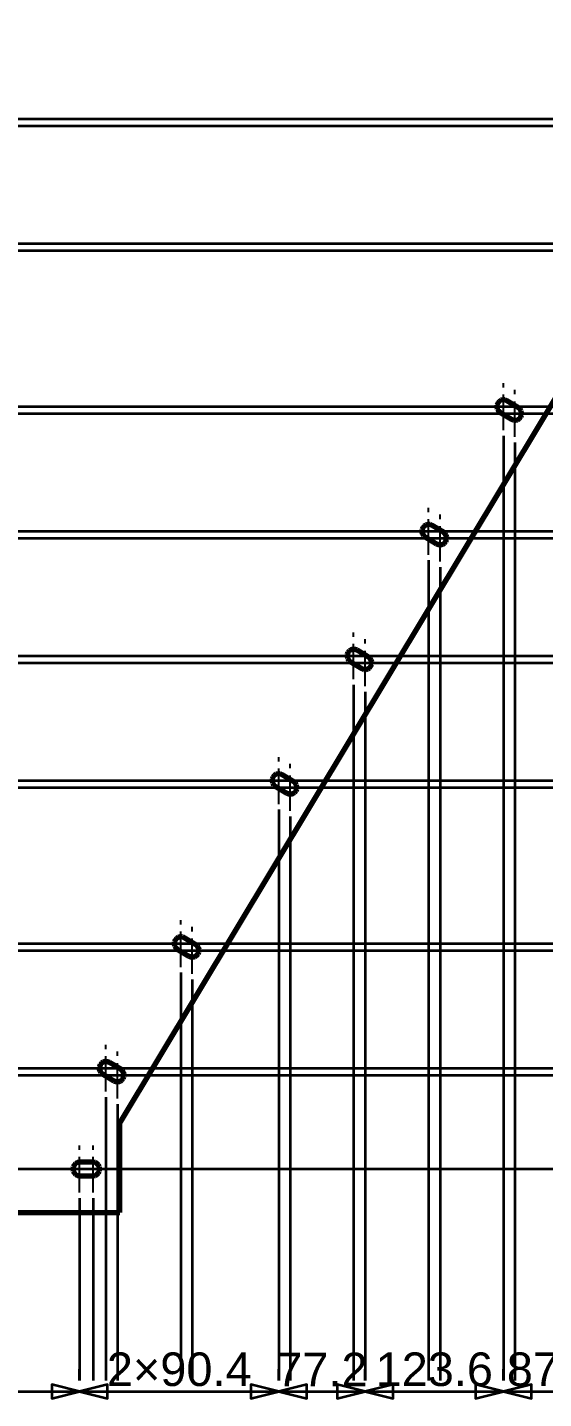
# Model space of a CAD drawing. Header units: millimetres. Extents: x 0 to 420, y 0 to 297.
# Drawn here: x 281.7 to 327.9, y 108.1 to 230.6 of the extents above; entities that cross this region are included whole.
import ezdxf
from ezdxf.enums import TextEntityAlignment as Align

# ---------------------------------------------------------------- set-up
doc = ezdxf.new("R2010")
doc.units = ezdxf.units.MM
doc.linetypes.add('CENTER', pattern=[5.08, 3.175, -0.635, 0.635, -0.635])
doc.linetypes.add('DASHED', pattern=[1.524, 1.27, -0.254])
doc.styles.add('GOST', font='Arial')

msp = doc.modelspace()

# ---------------------------------------------------------------- linework, layer by layer
at = {"color": 1, "lineweight": 70}
for p, q in [((289.99, 132.7), (364.37, 256.5)), ((324.22, 197.35), (324.04, 197.31)), ((324.41, 197.34), (324.22, 197.35)), ((324.58, 197.27), (324.41, 197.34)), ((323.69, 196.89), (323.68, 196.7)), ((323.68, 196.7), (323.72, 196.52)), ((323.76, 197.06), (323.69, 196.89)), ((323.72, 196.52), (323.82, 196.36)), ((323.88, 197.21), (323.76, 197.06)), ((323.82, 196.36), (323.96, 196.24)), ((324.04, 197.31), (323.88, 197.21)), ((323.96, 196.24), (324.99, 195.62)), ((325.61, 196.65), (324.58, 197.27)), ((325.76, 196.53), (325.61, 196.65)), ((325.85, 196.37), (325.76, 196.53)), ((325.9, 196.19), (325.85, 196.37)), ((325.89, 196), (325.9, 196.19)), ((324.99, 195.62), (325.17, 195.55)), ((325.17, 195.55), (325.35, 195.54)), ((325.35, 195.54), (325.54, 195.58)), ((325.54, 195.58), (325.7, 195.68)), ((325.7, 195.68), (325.82, 195.83)), ((325.82, 195.83), (325.89, 196)), ((316.99, 185.75), (316.98, 185.56)), ((316.98, 185.56), (317.03, 185.38)), ((317.06, 185.92), (316.99, 185.75)), ((317.03, 185.38), (317.13, 185.22)), ((317.18, 186.06), (317.06, 185.92)), ((317.13, 185.22), (317.27, 185.1)), ((317.34, 186.16), (317.18, 186.06)), ((317.27, 185.1), (318.3, 184.48)), ((317.53, 186.21), (317.34, 186.16)), ((317.71, 186.2), (317.53, 186.21)), ((317.89, 186.12), (317.71, 186.2)), ((318.92, 185.51), (317.89, 186.12)), ((319.06, 185.39), (318.92, 185.51)), ((319.16, 185.23), (319.06, 185.39)), ((319.2, 185.04), (319.16, 185.23)), ((318.3, 184.48), (318.47, 184.41)), ((318.47, 184.41), (318.66, 184.39)), ((318.66, 184.39), (318.84, 184.44)), ((318.84, 184.44), (319, 184.54)), ((319, 184.54), (319.12, 184.68)), ((319.12, 184.68), (319.19, 184.86)), ((319.19, 184.86), (319.2, 185.04)), ((310.3, 174.6), (310.29, 174.41)), ((310.29, 174.41), (310.33, 174.23)), ((310.37, 174.78), (310.3, 174.6)), ((310.33, 174.23), (310.43, 174.07)), ((310.49, 174.92), (310.37, 174.78)), ((310.43, 174.07), (310.57, 173.95)), ((310.65, 175.02), (310.49, 174.92)), ((310.83, 175.06), (310.65, 175.02)), ((311.02, 175.05), (310.83, 175.06)), ((311.19, 174.98), (311.02, 175.05)), ((312.22, 174.36), (311.19, 174.98)), ((312.36, 174.24), (312.22, 174.36)), ((312.46, 174.08), (312.36, 174.24)), ((312.51, 173.9), (312.46, 174.08)), ((310.57, 173.95), (311.6, 173.33)), ((311.6, 173.33), (311.78, 173.26)), ((311.78, 173.26), (311.96, 173.25)), ((311.96, 173.25), (312.15, 173.3)), ((312.15, 173.3), (312.31, 173.4)), ((312.31, 173.4), (312.43, 173.54)), ((312.43, 173.54), (312.5, 173.71)), ((312.5, 173.71), (312.51, 173.9)), ((303.6, 163.46), (303.59, 163.27)), ((303.59, 163.27), (303.64, 163.09)), ((303.67, 163.63), (303.6, 163.46)), ((303.64, 163.09), (303.73, 162.93)), ((303.79, 163.78), (303.67, 163.63)), ((303.95, 163.88), (303.79, 163.78)), ((304.14, 163.92), (303.95, 163.88)), ((304.32, 163.91), (304.14, 163.92)), ((304.5, 163.84), (304.32, 163.91)), ((305.53, 163.22), (304.5, 163.84)), ((305.67, 163.1), (305.53, 163.22)), ((305.77, 162.94), (305.67, 163.1)), ((303.73, 162.93), (303.88, 162.81)), ((303.88, 162.81), (304.91, 162.19)), ((304.91, 162.19), (305.08, 162.12)), ((305.08, 162.12), (305.27, 162.11)), ((305.27, 162.11), (305.45, 162.15)), ((305.45, 162.15), (305.61, 162.25)), ((305.61, 162.25), (305.73, 162.4)), ((305.73, 162.4), (305.8, 162.57)), ((305.81, 162.76), (305.77, 162.94)), ((305.8, 162.57), (305.81, 162.76)), ((294.85, 148.89), (294.83, 148.7)), ((294.83, 148.7), (294.88, 148.52)), ((294.92, 149.06), (294.85, 148.89)), ((294.88, 148.52), (294.98, 148.36)), ((295.04, 149.21), (294.92, 149.06)), ((294.98, 148.36), (295.12, 148.24)), ((295.2, 149.3), (295.04, 149.21)), ((295.38, 149.35), (295.2, 149.3)), ((295.57, 149.34), (295.38, 149.35)), ((295.74, 149.27), (295.57, 149.34)), ((296.77, 148.65), (295.74, 149.27)), ((296.91, 148.53), (296.77, 148.65)), ((297.01, 148.37), (296.91, 148.53)), ((297.06, 148.19), (297.01, 148.37)), ((295.12, 148.24), (296.15, 147.62)), ((296.15, 147.62), (296.33, 147.55)), ((296.33, 147.55), (296.51, 147.54)), ((296.51, 147.54), (296.69, 147.58)), ((296.69, 147.58), (296.85, 147.68)), ((296.85, 147.68), (296.97, 147.83)), ((296.97, 147.83), (297.05, 148)), ((297.05, 148), (297.06, 148.19)), ((288.15, 137.74), (288.14, 137.56)), ((288.14, 137.56), (288.18, 137.37)), ((288.22, 137.92), (288.15, 137.74)), ((288.18, 137.37), (288.28, 137.22)), ((288.34, 138.06), (288.22, 137.92)), ((288.5, 138.16), (288.34, 138.06)), ((288.68, 138.21), (288.5, 138.16)), ((288.87, 138.19), (288.68, 138.21)), ((289.05, 138.12), (288.87, 138.19)), ((290.07, 137.51), (289.05, 138.12)), ((290.22, 137.38), (290.07, 137.51)), ((290.32, 137.23), (290.22, 137.38)), ((288.28, 137.22), (288.43, 137.09)), ((288.43, 137.09), (289.46, 136.48)), ((289.46, 136.48), (289.63, 136.41)), ((289.63, 136.41), (289.82, 136.39)), ((289.82, 136.39), (290, 136.44)), ((290, 136.44), (290.16, 136.54)), ((290.16, 136.54), (290.28, 136.68)), ((290.28, 136.68), (290.35, 136.86)), ((290.36, 137.04), (290.32, 137.23)), ((290.35, 136.86), (290.36, 137.04)), ((289.99, 124.7), (289.99, 132.7)), ((285.82, 128.79), (285.79, 128.6)), ((285.9, 128.95), (285.82, 128.79)), ((286.03, 129.09), (285.9, 128.95)), ((286.2, 129.17), (286.03, 129.09)), ((286.39, 129.2), (286.2, 129.17)), ((287.59, 129.2), (286.39, 129.2)), ((287.77, 129.17), (287.59, 129.2)), ((287.94, 129.09), (287.77, 129.17)), ((288.07, 128.95), (287.94, 129.09)), ((288.16, 128.79), (288.07, 128.95)), ((288.19, 128.6), (288.16, 128.79)), ((285.79, 128.6), (285.82, 128.41)), ((285.82, 128.41), (285.9, 128.25)), ((285.9, 128.25), (286.03, 128.11)), ((286.03, 128.11), (286.2, 128.03)), ((286.2, 128.03), (286.39, 128)), ((286.39, 128), (287.59, 128)), ((287.59, 128), (287.77, 128.03)), ((287.77, 128.03), (287.94, 128.11)), ((287.94, 128.11), (288.07, 128.25)), ((288.07, 128.25), (288.16, 128.41)), ((288.16, 128.41), (288.19, 128.6)), ((139.39, 124.7), (289.99, 124.7))]:
    msp.add_line(p, q, dxfattribs=at)
at = {"color": 5, "linetype": 'DASHED', "lineweight": 35}
for p, q in [((289.99, 132.7), (364.37, 256.5)), ((324.04, 197.31), (324.22, 197.35)), ((324.22, 197.35), (324.41, 197.34)), ((324.41, 197.34), (324.58, 197.27)), ((323.68, 196.7), (323.69, 196.89)), ((323.72, 196.52), (323.68, 196.7)), ((323.69, 196.89), (323.76, 197.06)), ((323.82, 196.36), (323.72, 196.52)), ((323.76, 197.06), (323.88, 197.21)), ((323.96, 196.24), (323.82, 196.36)), ((323.88, 197.21), (324.04, 197.31)), ((324.99, 195.62), (323.96, 196.24)), ((324.58, 197.27), (325.61, 196.65)), ((325.61, 196.65), (325.76, 196.53)), ((325.76, 196.53), (325.85, 196.37)), ((325.85, 196.37), (325.9, 196.19)), ((325.9, 196.19), (325.89, 196)), ((325.17, 195.55), (324.99, 195.62)), ((325.35, 195.54), (325.17, 195.55)), ((325.54, 195.58), (325.35, 195.54)), ((325.7, 195.68), (325.54, 195.58)), ((325.82, 195.83), (325.7, 195.68)), ((325.89, 196), (325.82, 195.83)), ((316.98, 185.56), (316.99, 185.75)), ((317.03, 185.38), (316.98, 185.56)), ((316.99, 185.75), (317.06, 185.92)), ((317.13, 185.22), (317.03, 185.38)), ((317.06, 185.92), (317.18, 186.06)), ((317.27, 185.1), (317.13, 185.22)), ((317.18, 186.06), (317.34, 186.16)), ((318.3, 184.48), (317.27, 185.1)), ((317.34, 186.16), (317.53, 186.21)), ((317.53, 186.21), (317.71, 186.2)), ((317.71, 186.2), (317.89, 186.12)), ((317.89, 186.12), (318.92, 185.51)), ((318.92, 185.51), (319.06, 185.39)), ((319.06, 185.39), (319.16, 185.23)), ((319.16, 185.23), (319.2, 185.04)), ((318.47, 184.41), (318.3, 184.48)), ((318.66, 184.39), (318.47, 184.41)), ((318.84, 184.44), (318.66, 184.39)), ((319, 184.54), (318.84, 184.44)), ((319.12, 184.68), (319, 184.54)), ((319.19, 184.86), (319.12, 184.68)), ((319.2, 185.04), (319.19, 184.86)), ((310.29, 174.41), (310.3, 174.6)), ((310.33, 174.23), (310.29, 174.41)), ((310.3, 174.6), (310.37, 174.78)), ((310.43, 174.07), (310.33, 174.23)), ((310.37, 174.78), (310.49, 174.92)), ((310.57, 173.95), (310.43, 174.07)), ((310.49, 174.92), (310.65, 175.02)), ((310.65, 175.02), (310.83, 175.06)), ((310.83, 175.06), (311.02, 175.05)), ((311.02, 175.05), (311.19, 174.98)), ((311.19, 174.98), (312.22, 174.36)), ((312.22, 174.36), (312.36, 174.24)), ((312.36, 174.24), (312.46, 174.08)), ((312.46, 174.08), (312.51, 173.9)), ((311.6, 173.33), (310.57, 173.95)), ((311.78, 173.26), (311.6, 173.33)), ((311.96, 173.25), (311.78, 173.26)), ((312.15, 173.3), (311.96, 173.25)), ((312.31, 173.4), (312.15, 173.3)), ((312.43, 173.54), (312.31, 173.4)), ((312.5, 173.71), (312.43, 173.54)), ((312.51, 173.9), (312.5, 173.71)), ((303.59, 163.27), (303.6, 163.46)), ((303.64, 163.09), (303.59, 163.27)), ((303.6, 163.46), (303.67, 163.63)), ((303.73, 162.93), (303.64, 163.09)), ((303.67, 163.63), (303.79, 163.78)), ((303.79, 163.78), (303.95, 163.88)), ((303.95, 163.88), (304.14, 163.92)), ((304.14, 163.92), (304.32, 163.91)), ((304.32, 163.91), (304.5, 163.84)), ((304.5, 163.84), (305.53, 163.22)), ((305.53, 163.22), (305.67, 163.1)), ((305.67, 163.1), (305.77, 162.94)), ((303.88, 162.81), (303.73, 162.93)), ((304.91, 162.19), (303.88, 162.81)), ((305.08, 162.12), (304.91, 162.19)), ((305.27, 162.11), (305.08, 162.12)), ((305.45, 162.15), (305.27, 162.11)), ((305.61, 162.25), (305.45, 162.15)), ((305.73, 162.4), (305.61, 162.25)), ((305.8, 162.57), (305.73, 162.4)), ((305.77, 162.94), (305.81, 162.76)), ((305.81, 162.76), (305.8, 162.57)), ((294.83, 148.7), (294.85, 148.89)), ((294.88, 148.52), (294.83, 148.7)), ((294.85, 148.89), (294.92, 149.06)), ((294.98, 148.36), (294.88, 148.52)), ((294.92, 149.06), (295.04, 149.21)), ((295.12, 148.24), (294.98, 148.36)), ((295.04, 149.21), (295.2, 149.3)), ((295.2, 149.3), (295.38, 149.35)), ((295.38, 149.35), (295.57, 149.34)), ((295.57, 149.34), (295.74, 149.27)), ((295.74, 149.27), (296.77, 148.65)), ((296.77, 148.65), (296.91, 148.53)), ((296.91, 148.53), (297.01, 148.37)), ((297.01, 148.37), (297.06, 148.19)), ((296.15, 147.62), (295.12, 148.24)), ((296.33, 147.55), (296.15, 147.62)), ((296.51, 147.54), (296.33, 147.55)), ((296.69, 147.58), (296.51, 147.54)), ((296.85, 147.68), (296.69, 147.58)), ((296.97, 147.83), (296.85, 147.68)), ((297.05, 148), (296.97, 147.83)), ((297.06, 148.19), (297.05, 148)), ((288.14, 137.56), (288.15, 137.74)), ((288.18, 137.37), (288.14, 137.56)), ((288.15, 137.74), (288.22, 137.92)), ((288.28, 137.22), (288.18, 137.37)), ((288.22, 137.92), (288.34, 138.06)), ((288.34, 138.06), (288.5, 138.16)), ((288.5, 138.16), (288.68, 138.21)), ((288.68, 138.21), (288.87, 138.19)), ((288.87, 138.19), (289.05, 138.12)), ((289.05, 138.12), (290.07, 137.51)), ((290.07, 137.51), (290.22, 137.38)), ((290.22, 137.38), (290.32, 137.23)), ((288.43, 137.09), (288.28, 137.22)), ((289.46, 136.48), (288.43, 137.09)), ((289.63, 136.41), (289.46, 136.48)), ((289.82, 136.39), (289.63, 136.41)), ((290, 136.44), (289.82, 136.39)), ((290.16, 136.54), (290, 136.44)), ((290.28, 136.68), (290.16, 136.54)), ((290.35, 136.86), (290.28, 136.68)), ((290.32, 137.23), (290.36, 137.04)), ((290.36, 137.04), (290.35, 136.86)), ((289.99, 124.7), (289.99, 132.7)), ((285.79, 128.6), (285.82, 128.79)), ((285.82, 128.79), (285.9, 128.95)), ((285.9, 128.95), (286.03, 129.09)), ((286.03, 129.09), (286.2, 129.17)), ((286.2, 129.17), (286.39, 129.2)), ((286.39, 129.2), (287.59, 129.2)), ((287.59, 129.2), (287.77, 129.17)), ((287.77, 129.17), (287.94, 129.09)), ((287.94, 129.09), (288.07, 128.95)), ((288.07, 128.95), (288.16, 128.79)), ((288.16, 128.79), (288.19, 128.6)), ((285.82, 128.41), (285.79, 128.6)), ((285.9, 128.25), (285.82, 128.41)), ((286.03, 128.11), (285.9, 128.25)), ((286.2, 128.03), (286.03, 128.11)), ((286.39, 128), (286.2, 128.03)), ((287.59, 128), (286.39, 128)), ((287.77, 128.03), (287.59, 128)), ((287.94, 128.11), (287.77, 128.03)), ((288.07, 128.25), (287.94, 128.11)), ((288.16, 128.41), (288.07, 128.25)), ((288.19, 128.6), (288.16, 128.41)), ((139.39, 124.7), (289.99, 124.7))]:
    msp.add_line(p, q, dxfattribs=at)
at = {"color": 7, "lineweight": 35}
for p, q in [((91.22, 221.85), (379.37, 221.85)), ((92.25, 222.47), (379.37, 222.47)), ((98.94, 211.33), (379.37, 211.33)), ((97.91, 210.71), (379.37, 210.71)), ((106.67, 196.14), (379.37, 196.14)), ((107.7, 196.75), (379.37, 196.75)), ((326.87, 196.75), (379.37, 196.75)), ((324.27, 194.15), (324.27, 109.7)), ((325.3, 193.54), (325.3, 109.7)), ((114.39, 185.61), (379.37, 185.61)), ((320.18, 185.61), (379.37, 185.61)), ((113.37, 184.99), (379.37, 184.99)), ((321.21, 184.99), (379.37, 184.99)), ((317.58, 183.01), (317.58, 109.7)), ((318.61, 182.39), (318.61, 109.7)), ((121.09, 174.47), (379.37, 174.47)), ((313.48, 174.47), (379.37, 174.47)), ((120.06, 173.85), (379.37, 173.85)), ((314.51, 173.85), (379.37, 173.85)), ((310.88, 171.87), (310.88, 109.7)), ((311.91, 171.25), (311.91, 109.7)), ((127.79, 163.32), (379.37, 163.32)), ((306.79, 163.32), (379.37, 163.32)), ((126.76, 162.71), (379.37, 162.71)), ((307.82, 162.71), (379.37, 162.71)), ((304.19, 160.72), (304.19, 109.7)), ((305.22, 160.11), (305.22, 109.7)), ((136.54, 148.75), (379.37, 148.75)), ((298.03, 148.75), (379.37, 148.75)), ((135.51, 148.13), (379.37, 148.13)), ((299.06, 148.13), (379.37, 148.13)), ((295.43, 146.15), (295.43, 109.7)), ((296.46, 145.53), (296.46, 109.7)), ((143.24, 137.61), (379.37, 137.61)), ((291.34, 137.61), (379.37, 137.61)), ((142.21, 136.99), (379.37, 136.99)), ((292.36, 136.99), (379.37, 136.99)), ((288.74, 135.01), (288.74, 109.7)), ((289.76, 134.39), (289.76, 109.7)), ((144.39, 128.6), (379.37, 128.6)), ((145.59, 128.6), (379.37, 128.6)), ((288.99, 128.6), (379.37, 128.6)), ((290.19, 128.6), (379.37, 128.6)), ((286.39, 126), (286.39, 109.7)), ((287.59, 126), (287.59, 109.7)), ((286.39, 109.7), (286.39, 110.7)), ((286.39, 109.7), (286.39, 110.7)), ((304.19, 109.7), (304.19, 110.7)), ((304.19, 109.7), (304.19, 110.7)), ((311.91, 109.7), (311.91, 110.7)), ((311.91, 109.7), (311.91, 110.7)), ((324.27, 109.7), (324.27, 110.7)), ((324.27, 109.7), (324.27, 110.7)), ((140.64, 108.7), (286.39, 108.7)), ((286.39, 108.7), (304.19, 108.7)), ((304.19, 108.7), (311.91, 108.7)), ((311.91, 108.7), (324.27, 108.7)), ((324.27, 108.7), (333.03, 108.7))]:
    msp.add_line(p, q, dxfattribs=at)
at = {"color": 4, "linetype": 'CENTER', "lineweight": 25}
for p, q in [((324.27, 194.65), (324.27, 198.85)), ((325.3, 194.04), (325.3, 198.24)), ((322.17, 196.75), (326.37, 196.75)), ((323.2, 196.14), (327.4, 196.14)), ((317.58, 183.51), (317.58, 187.71)), ((318.61, 182.89), (318.61, 187.09)), ((315.48, 185.61), (319.68, 185.61)), ((316.51, 184.99), (320.71, 184.99)), ((310.88, 172.37), (310.88, 176.57)), ((311.91, 171.75), (311.91, 175.95)), ((308.78, 174.47), (312.98, 174.47)), ((309.81, 173.85), (314.01, 173.85)), ((304.19, 161.22), (304.19, 165.42)), ((305.22, 160.61), (305.22, 164.81)), ((302.09, 163.32), (306.29, 163.32)), ((303.12, 162.71), (307.32, 162.71)), ((295.43, 146.65), (295.43, 150.85)), ((296.46, 146.03), (296.46, 150.23)), ((293.33, 148.75), (297.53, 148.75)), ((294.36, 148.13), (298.56, 148.13)), ((288.74, 135.51), (288.74, 139.71)), ((289.76, 134.89), (289.76, 139.09)), ((286.64, 137.61), (290.84, 137.61)), ((287.66, 136.99), (291.86, 136.99)), ((286.39, 126.5), (286.39, 130.7)), ((287.59, 126.5), (287.59, 130.7)), ((284.29, 128.6), (288.49, 128.6)), ((285.49, 128.6), (289.69, 128.6))]:
    msp.add_line(p, q, dxfattribs=at)
at = {"color": 7, "lineweight": 35}
for points in [[(286.39, 108.7), (283.89, 109.32), (283.89, 108.07)], [(286.39, 108.7), (288.89, 108.07), (288.89, 109.32)], [(304.19, 108.7), (301.69, 109.32), (301.69, 108.07)], [(304.19, 108.7), (306.69, 108.07), (306.69, 109.32)], [(311.91, 108.7), (309.41, 109.32), (309.41, 108.07)], [(311.91, 108.7), (314.41, 108.07), (314.41, 109.32)], [(324.27, 108.7), (321.77, 109.32), (321.77, 108.07)], [(324.27, 108.7), (326.77, 108.07), (326.77, 109.32)]]:
    msp.add_lwpolyline(points, close=True, dxfattribs=at)

# ---------------------------------------------------------------- texts
at = {"color": 7, "style": 'GOST'}
for s, p in [('2×90.4', (295.29, 110.7)), ('77.2', (308.05, 110.7)), ('123.6', (318.09, 110.7)), ('87.6', (328.65, 110.7))]:
    msp.add_text(s, height=3, dxfattribs=at).set_placement(p, align=Align.MIDDLE)

doc.saveas('drawing.dxf')
